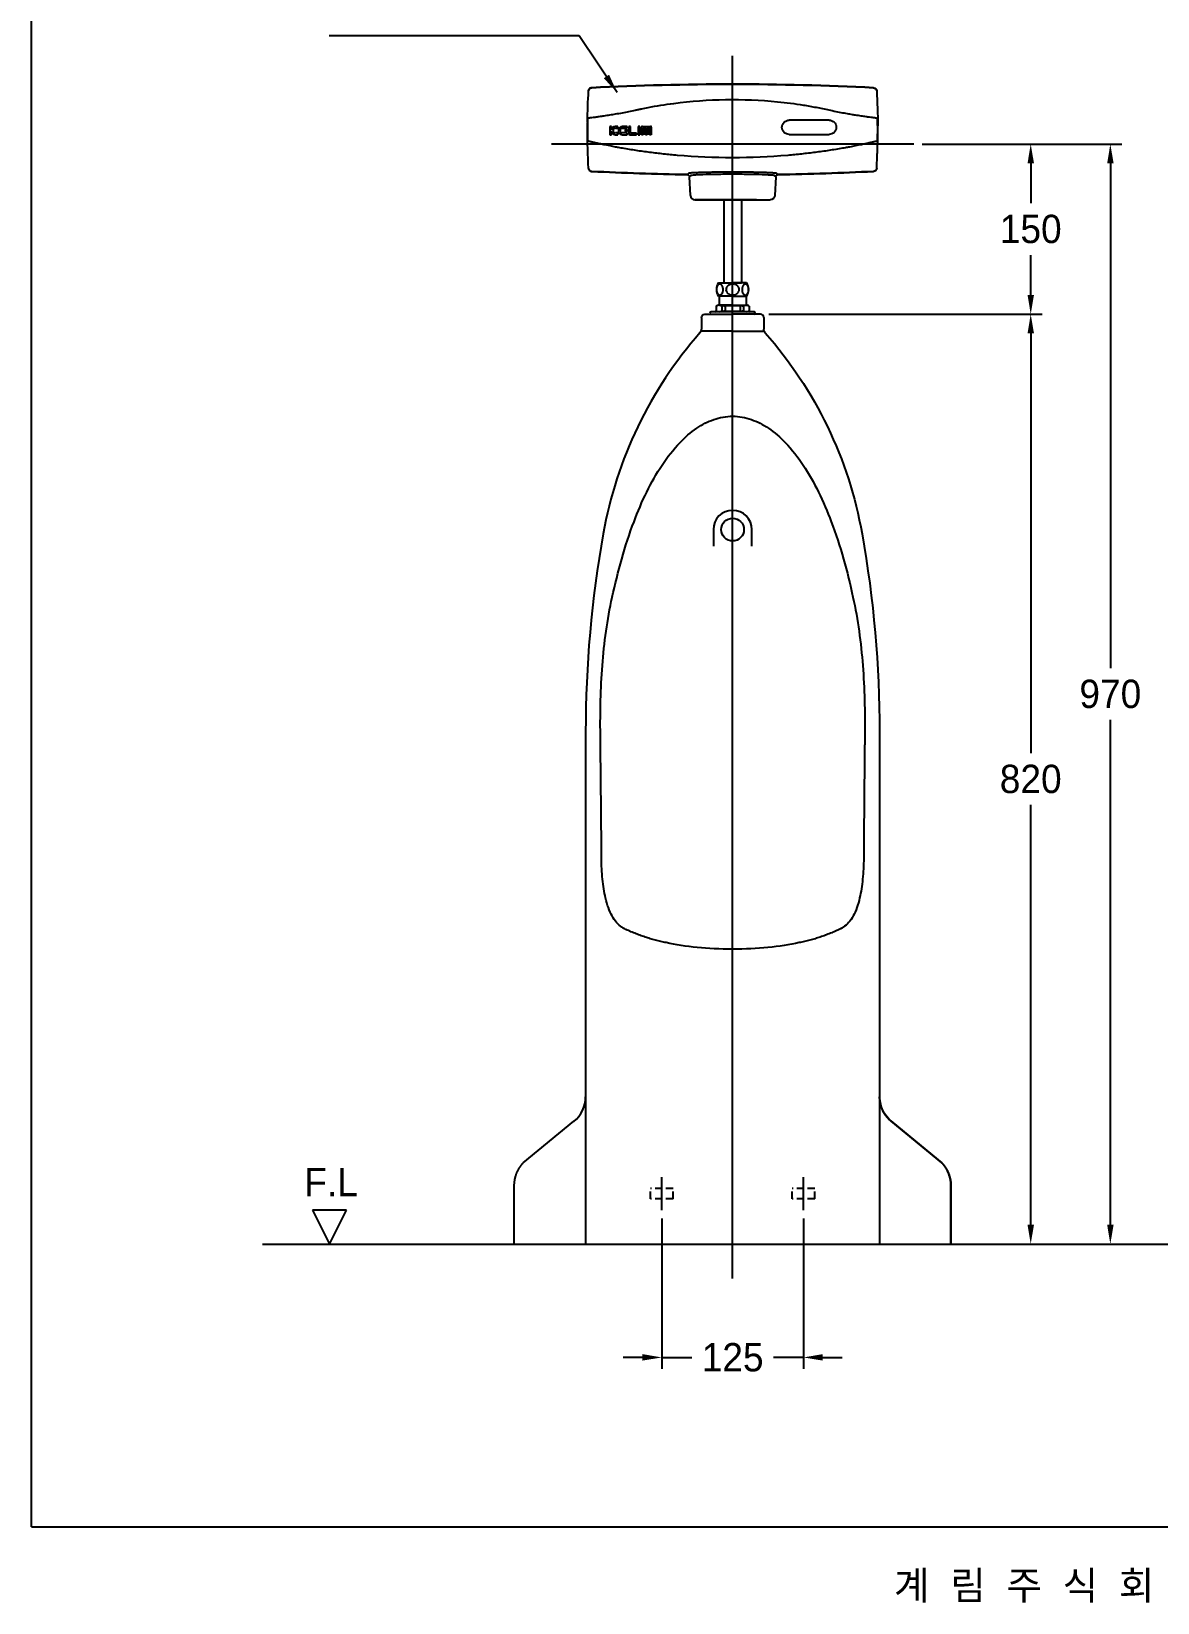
# Model space of a CAD drawing. Header units: millimetres. Extents: x 0 to 1800, y -67 to 2530.
# Drawn here: x 0 to 993, y -67 to 1319 of the extents above; entities that cross this region are included whole.
import ezdxf
from ezdxf.enums import TextEntityAlignment as Align
from ezdxf.lldxf.tags import DXFTag

# ---------------------------------------------------------------- set-up
doc = ezdxf.new("R2010")
doc.units = ezdxf.units.MM
doc.linetypes.add('DASHED2', pattern=[9.525, 6.35, -3.175])
for name, color, linetype in [('TEXT', 7, 'Continuous'), ('내부선 및 부속', 4, 'Continuous'), ('도각라인', 255, 'Continuous'), ('외형선', 3, 'Continuous'), ('점선', 6, 'DASHED2'), ('중심선', 1, 'DASHED'), ('치수선', 7, 'Continuous')]:
    doc.layers.add(name, color=color, linetype=linetype)
doc.styles.add('____', font='')
doc.styles.add('타이틀', font='H2GTRM.TTF', dxfattribs={"height": 25})
doc.styles.get('____').set_extended_font_data('굴림')
tags = doc.linetypes.add('DASHDOT', pattern=[70, 31, -13, 13, -13]).pattern_tags.tags
tags[10:11] = [DXFTag(74, 4), DXFTag(75, 0), DXFTag(340, '0'), DXFTag(46, 0.0), DXFTag(50, 0.0), DXFTag(44, 0.0), DXFTag(45, 0.0)]
tags[8:9] = [DXFTag(74, 4), DXFTag(75, 0), DXFTag(340, '0'), DXFTag(46, 0.0), DXFTag(50, 0.0), DXFTag(44, 0.0), DXFTag(45, 0.0)]
tags[6:7] = [DXFTag(74, 4), DXFTag(75, 0), DXFTag(340, '0'), DXFTag(46, 0.0), DXFTag(50, 0.0), DXFTag(44, 0.0), DXFTag(45, 0.0)]
tags[4:5] = [DXFTag(74, 4), DXFTag(75, 0), DXFTag(340, '0'), DXFTag(46, 0.0), DXFTag(50, 0.0), DXFTag(44, 0.0), DXFTag(45, 0.0)]
tags = doc.linetypes.add('DASHED', pattern=[25.72, 12.86, -12.86]).pattern_tags.tags
tags[6:7] = [DXFTag(74, 4), DXFTag(75, 0), DXFTag(340, '0'), DXFTag(46, 0.0), DXFTag(50, 0.0), DXFTag(44, 0.0), DXFTag(45, 0.0)]
tags[4:5] = [DXFTag(74, 4), DXFTag(75, 0), DXFTag(340, '0'), DXFTag(46, 0.0), DXFTag(50, 0.0), DXFTag(44, 0.0), DXFTag(45, 0.0)]
doc.dimstyles.new('MSADIM', dxfattribs={"dimtxt": 33, "dimasz": 17, "dimexe": 10, "dimexo": 7.5, "dimgap": 10, "dimtad": 0, "dimtih": 1, "dimtoh": 1, "dimdec": 0, "dimzin": 1, "dimdsep": 46, "dimtxsty": '____', "dimcen": 11.25, "dimadec": 0, "dimazin": 0, "dimtfac": 1, "dimtdec": 0, "dimtix": 1, "dimtmove": 0, "dimatfit": 3, "dimfxl": 0, "dimtolj": 1, "dimtzin": 1, "dimarcsym": 0})

# ---------------------------------------------------------------- blocks, each defined once
blk = doc.blocks.new('*D7')
at = {"layer": '치수선', "color": 0, "linetype": 'Continuous', "lineweight": -2}
for p, q in [((785.4, 1219.3), (891, 1219.3)), ((881, 1202.3), (881, 1167.1)), ((881, 1086.3), (881, 1121.4)), ((650.2, 1069.3), (891, 1069.3))]:
    blk.add_line(p, q, dxfattribs=at)
at = {"layer": '치수선', "color": 0, "linetype": 'Continuous'}
for points in [[(878.2, 1202.3), (883.9, 1202.3), (881, 1219.3)], [(878.2, 1086.3), (883.9, 1086.3), (881, 1069.3)]]:
    blk.add_solid(points, dxfattribs=at)
at = {"layer": '치수선', "color": 0, "linetype": 'Continuous', "insert": (881, 1144.3), "char_height": 25, "attachment_point": 5, "style": '____'}
blk.add_mtext('\\A1;150', dxfattribs=at)
blk = doc.blocks.new('*D8')
at = {"layer": '치수선', "color": 0, "linetype": 'Continuous', "lineweight": -2}
for p, q in [((650.2, 1069.3), (891, 1069.3)), ((881, 1052.3), (881, 682.1)), ((881, 266.3), (881, 636.5)), ((830.8, 249.3), (891, 249.3))]:
    blk.add_line(p, q, dxfattribs=at)
at = {"layer": '치수선', "color": 0, "linetype": 'Continuous'}
for points in [[(878.2, 1052.3), (883.9, 1052.3), (881, 1069.3)], [(878.2, 266.3), (883.9, 266.3), (881, 249.3)]]:
    blk.add_solid(points, dxfattribs=at)
at = {"layer": '치수선', "color": 0, "linetype": 'Continuous', "insert": (881, 659.3), "char_height": 25, "attachment_point": 5, "style": '____'}
blk.add_mtext('\\A1;820', dxfattribs=at)
blk = doc.blocks.new('*D1')
at = {"layer": '치수선', "color": 0, "linetype": 'Continuous', "lineweight": -2}
for p, q in [((785.4, 1219.3), (961.2, 1219.3)), ((951.2, 1202.3), (951.2, 757.1)), ((951.2, 266.3), (951.2, 711.5)), ((922.5, 249.3), (961.2, 249.3))]:
    blk.add_line(p, q, dxfattribs=at)
at = {"layer": '치수선', "color": 0, "linetype": 'Continuous'}
for points in [[(948.4, 1202.3), (954.1, 1202.3), (951.2, 1219.3)], [(948.4, 266.3), (954.1, 266.3), (951.2, 249.3)]]:
    blk.add_solid(points, dxfattribs=at)
at = {"layer": '치수선', "color": 0, "linetype": 'Continuous', "insert": (951.2, 734.3), "char_height": 25, "attachment_point": 5, "style": '____'}
blk.add_mtext('\\A1;970', dxfattribs=at)
blk = doc.blocks.new('*D4')
at = {"layer": '치수선', "color": 0, "linetype": 'Continuous', "lineweight": -2}
for p, q in [((555.7, 271.8), (555.7, 139.3)), ((680.7, 271.8), (680.7, 139.3)), ((538.7, 149.3), (521.7, 149.3)), ((555.7, 149.3), (582.2, 149.3)), ((680.7, 149.3), (654.1, 149.3)), ((697.7, 149.3), (714.7, 149.3))]:
    blk.add_line(p, q, dxfattribs=at)
at = {"layer": '치수선', "color": 0, "linetype": 'Continuous'}
for points in [[(538.7, 152.2), (538.7, 146.5), (555.7, 149.3)], [(697.7, 152.2), (697.7, 146.5), (680.7, 149.3)]]:
    blk.add_solid(points, dxfattribs=at)
at = {"layer": '치수선', "color": 0, "linetype": 'Continuous', "insert": (618.2, 149.3), "char_height": 25, "attachment_point": 5, "style": '____'}
blk.add_mtext('\\A1;125', dxfattribs=at)

msp = doc.modelspace()

# ---------------------------------------------------------------- linework, layer by layer
at = {"layer": '내부선 및 부속', "linetype": 'Continuous'}
for p, q in [((509.9, 1234.9), (509.9, 1227.5)), ((511.3, 1234.9), (509.9, 1234.9)), ((511.3, 1231.7), (511.3, 1234.9)), ((517, 1234.9), (514.7, 1234.9)), ((514.8, 1233.4), (517, 1233.4)), ((517, 1233.4), (517, 1234.9)), ((525.3, 1234.9), (520.8, 1234.9)), ((520.9, 1233.4), (525.3, 1233.4)), ((525.3, 1233.4), (525.3, 1234.9)), ((526.7, 1234.9), (526.7, 1228.6)), ((528.2, 1234.9), (526.7, 1234.9)), ((528.2, 1229), (528.2, 1234.9)), ((534.9, 1234.9), (534.9, 1227.5)), ((536.3, 1234.9), (534.9, 1234.9)), ((536.3, 1227.5), (536.3, 1234.9)), ((537.9, 1227.5), (537.9, 1234.2)), ((538.7, 1234.9), (545.7, 1234.9)), ((539.4, 1233.2), (539.4, 1227.5)), ((541, 1233.5), (539.8, 1233.5)), ((541.4, 1227.5), (541.4, 1233.2)), ((543, 1233.2), (543, 1227.5)), ((544.6, 1233.5), (543.3, 1233.5)), ((544.9, 1227.5), (544.9, 1233.2)), ((546.5, 1234.2), (546.5, 1227.5)), ((509.9, 1227.5), (511.3, 1227.5)), ((511.3, 1227.5), (511.3, 1230.7)), ((514.7, 1227.5), (517, 1227.5)), ((517, 1229.1), (514.8, 1229.1)), ((517, 1227.5), (517, 1229.1)), ((520.8, 1227.5), (525.3, 1227.5)), ((525.3, 1229.1), (520.9, 1229.1)), ((525.3, 1227.5), (525.3, 1229.1)), ((527.9, 1227.5), (533.4, 1227.5)), ((533.4, 1229), (528.2, 1229)), ((533.4, 1227.5), (533.4, 1229)), ((534.9, 1227.5), (536.3, 1227.5)), ((539.4, 1227.5), (537.9, 1227.5)), ((543, 1227.5), (541.4, 1227.5)), ((546.5, 1227.5), (544.9, 1227.5)), ((746.1, 1231.4), (746.1, 1231.4)), ((581, 1173.9), (580.1, 1190.5)), ((656.2, 1190.5), (655.4, 1173.9)), ((639.2, 1170.1), (585, 1170.1)), ((585, 1170.1), (639.2, 1170.1)), ((610.3, 1170.1), (610.3, 1096.8)), ((626.1, 1170.1), (626.1, 1096.8)), ((639.2, 1170.1), (651.4, 1170.1)), ((639.2, 1170.1), (651.4, 1170.1)), ((605, 1094.6), (604.9, 1094.5)), ((605.1, 1094.8), (605, 1094.7)), ((605, 1094.7), (605, 1094.6)), ((605.2, 1094.9), (605.1, 1094.8)), ((605.3, 1095), (605.2, 1094.9)), ((605.4, 1095.1), (605.3, 1095)), ((605.5, 1095.2), (605.4, 1095.1)), ((605.6, 1095.4), (605.5, 1095.3)), ((605.5, 1095.3), (605.5, 1095.2)), ((605.7, 1095.4), (605.6, 1095.4)), ((605.8, 1095.5), (605.7, 1095.4)), ((605.8, 1096.8), (618.2, 1096.8)), ((605.9, 1095.6), (605.8, 1095.5)), ((606, 1095.6), (605.9, 1095.6)), ((606.1, 1095.7), (606, 1095.6)), ((606.2, 1095.7), (606.1, 1095.7)), ((606.3, 1095.8), (606.2, 1095.7)), ((606.6, 1095.8), (606.3, 1095.8)), ((606.8, 1095.9), (606.6, 1095.8)), ((606.9, 1095.9), (606.8, 1095.9)), ((607.1, 1095.9), (606.9, 1095.9)), ((607.3, 1095.8), (607.1, 1095.9)), ((607.5, 1095.8), (607.3, 1095.8)), ((607.6, 1095.7), (607.5, 1095.8)), ((607.7, 1095.7), (607.6, 1095.7)), ((607.8, 1095.6), (607.7, 1095.7)), ((607.9, 1095.6), (607.8, 1095.6)), ((608, 1095.5), (607.9, 1095.6)), ((608.1, 1095.5), (608, 1095.5)), ((608.1, 1095.4), (608.1, 1095.5)), ((608.2, 1095.3), (608.1, 1095.4)), ((608.3, 1095.3), (608.2, 1095.3)), ((608.4, 1095.2), (608.3, 1095.3)), ((608.5, 1095.1), (608.4, 1095.2)), ((608.6, 1095), (608.5, 1095.1)), ((608.7, 1094.9), (608.6, 1095)), ((608.7, 1094.8), (608.7, 1094.9)), ((608.8, 1094.7), (608.7, 1094.8)), ((608.9, 1094.6), (608.8, 1094.7)), ((610.3, 1096.8), (626.1, 1096.8)), ((614.6, 1094.8), (614.2, 1094.6)), ((614.9, 1095), (614.6, 1094.8)), ((615.3, 1095.3), (614.9, 1095)), ((615.8, 1095.4), (615.3, 1095.3)), ((616.4, 1095.6), (615.8, 1095.4)), ((630.5, 1096.8), (618.2, 1096.8)), ((620.5, 1095.4), (620, 1095.6)), ((621, 1095.3), (620.5, 1095.4)), ((621.4, 1095), (621, 1095.3)), ((621.8, 1094.8), (621.4, 1095)), ((622.1, 1094.6), (621.8, 1094.8)), ((627.5, 1094.7), (627.4, 1094.6)), ((627.6, 1094.8), (627.5, 1094.7)), ((627.7, 1094.9), (627.6, 1094.8)), ((627.8, 1095.1), (627.7, 1095)), ((627.7, 1095), (627.7, 1094.9)), ((627.9, 1095.2), (627.8, 1095.1)), ((628, 1095.3), (627.9, 1095.2)), ((628.1, 1095.3), (628, 1095.3)), ((628.2, 1095.4), (628.1, 1095.3)), ((628.3, 1095.5), (628.2, 1095.4)), ((628.4, 1095.5), (628.3, 1095.5)), ((628.5, 1095.6), (628.4, 1095.5)), ((628.6, 1095.6), (628.5, 1095.6)), ((628.7, 1095.7), (628.6, 1095.6)), ((628.8, 1095.7), (628.7, 1095.7)), ((628.9, 1095.8), (628.8, 1095.7)), ((629.1, 1095.8), (628.9, 1095.8)), ((629.3, 1095.9), (629.1, 1095.8)), ((629.4, 1095.9), (629.3, 1095.9)), ((629.6, 1095.9), (629.4, 1095.9)), ((629.8, 1095.8), (629.6, 1095.9)), ((630, 1095.8), (629.8, 1095.8)), ((630.1, 1095.7), (630, 1095.8)), ((630.2, 1095.7), (630.1, 1095.7)), ((630.3, 1095.6), (630.2, 1095.7)), ((630.4, 1095.6), (630.3, 1095.6)), ((630.5, 1095.5), (630.4, 1095.6)), ((630.6, 1095.4), (630.5, 1095.5)), ((630.7, 1095.4), (630.6, 1095.4)), ((630.8, 1095.3), (630.7, 1095.4)), ((630.9, 1095.2), (630.8, 1095.3)), ((631, 1095.1), (630.9, 1095.2)), ((631.1, 1095), (631, 1095.1)), ((631.1, 1094.9), (631.1, 1095)), ((631.2, 1094.8), (631.1, 1094.9)), ((631.3, 1094.7), (631.2, 1094.8)), ((631.4, 1094.6), (631.3, 1094.7)), ((631.5, 1094.5), (631.4, 1094.6)), ((604.1, 1092.2), (604, 1091.9)), ((604, 1091.9), (604, 1091)), ((604, 1091), (604.1, 1090)), ((604.2, 1092.8), (604.1, 1092.5)), ((604.1, 1092.5), (604.1, 1092.2)), ((604.1, 1090), (604.1, 1089.7)), ((604.1, 1089.7), (604.2, 1089.4)), ((604.3, 1093.2), (604.2, 1093)), ((604.2, 1093), (604.2, 1092.8)), ((604.2, 1089.4), (604.2, 1089.2)), ((604.2, 1089.2), (604.3, 1088.9)), ((604.4, 1093.4), (604.3, 1093.2)), ((604.3, 1088.9), (604.4, 1088.7)), ((604.5, 1093.7), (604.4, 1093.6)), ((604.4, 1093.6), (604.4, 1093.4)), ((604.4, 1088.7), (604.4, 1088.6)), ((604.4, 1088.6), (604.5, 1088.4)), ((604.6, 1094), (604.5, 1093.9)), ((604.5, 1093.9), (604.5, 1093.7)), ((604.5, 1088.4), (604.5, 1088.3)), ((604.5, 1088.3), (604.6, 1088.1)), ((604.7, 1094.1), (604.6, 1094)), ((604.6, 1088.1), (604.6, 1088)), ((604.6, 1088), (604.7, 1087.9)), ((604.8, 1094.4), (604.7, 1094.3)), ((604.7, 1094.3), (604.7, 1094.1)), ((604.7, 1087.9), (604.8, 1087.8)), ((604.9, 1094.5), (604.8, 1094.4)), ((604.8, 1087.8), (604.8, 1087.6)), ((604.8, 1087.6), (604.9, 1087.5)), ((604.9, 1087.5), (605, 1087.4)), ((605, 1087.4), (605.1, 1087.3)), ((605.1, 1087.3), (605.2, 1087.2)), ((605.2, 1087.2), (605.2, 1087.1)), ((605.2, 1087.1), (605.3, 1087)), ((605.3, 1087), (605.4, 1086.9)), ((605.4, 1086.9), (605.5, 1086.8)), ((605.5, 1086.8), (605.6, 1086.8)), ((605.6, 1086.8), (605.7, 1086.7)), ((605.7, 1086.7), (605.8, 1086.6)), ((605.8, 1086.6), (605.9, 1086.5)), ((609.7, 1085.3), (605.8, 1085.3)), ((605.9, 1086.5), (606, 1086.5)), ((606, 1086.5), (606.1, 1086.4)), ((606.1, 1086.4), (606.2, 1086.4)), ((606.2, 1086.4), (606.3, 1086.3)), ((606.2, 1085.3), (606.2, 1077.2)), ((606.3, 1086.3), (606.4, 1086.3)), ((606.4, 1086.3), (606.6, 1086.3)), ((606.6, 1086.3), (606.8, 1086.2)), ((606.8, 1086.2), (606.9, 1086.2)), ((606.9, 1086.2), (607.1, 1086.2)), ((607.1, 1086.2), (607.3, 1086.3)), ((607.3, 1086.3), (607.5, 1086.3)), ((607.5, 1086.3), (607.6, 1086.4)), ((607.6, 1086.4), (607.7, 1086.4)), ((607.7, 1086.4), (607.8, 1086.5)), ((607.8, 1086.5), (607.9, 1086.5)), ((607.9, 1086.5), (608, 1086.6)), ((608, 1086.6), (608.1, 1086.6)), ((608.1, 1086.6), (608.2, 1086.7)), ((608.2, 1086.7), (608.3, 1086.8)), ((608.3, 1086.8), (608.4, 1086.9)), ((608.4, 1086.9), (608.5, 1087)), ((608.5, 1087), (608.5, 1087.1)), ((608.5, 1087.1), (608.6, 1087.1)), ((608.6, 1087.1), (608.7, 1087.2)), ((609, 1094.4), (608.9, 1094.6)), ((609, 1094.3), (609, 1094.4)), ((609.1, 1094.2), (609, 1094.3)), ((609.2, 1094.1), (609.1, 1094.2)), ((609.2, 1093.9), (609.2, 1094.1)), ((609.3, 1093.8), (609.2, 1093.9)), ((609.4, 1093.7), (609.3, 1093.8)), ((609.4, 1093.5), (609.4, 1093.7)), ((609.5, 1093.4), (609.4, 1093.5)), ((609.5, 1093.1), (609.5, 1093.4)), ((609.6, 1092.9), (609.5, 1093.1)), ((609.7, 1092.7), (609.6, 1092.9)), ((609.7, 1092.4), (609.7, 1092.7)), ((609.8, 1092), (609.7, 1092.4)), ((618.2, 1085.3), (609.7, 1085.3)), ((609.8, 1091), (609.8, 1092)), ((612.3, 1090.8), (612.5, 1090)), ((612.5, 1090), (612.7, 1089.5)), ((612.9, 1093.1), (612.7, 1092.8)), ((612.7, 1089.5), (612.8, 1089.2)), ((612.8, 1089.2), (613, 1088.8)), ((613.1, 1093.4), (612.9, 1093.1)), ((613, 1088.8), (613.2, 1088.5)), ((613.3, 1093.7), (613.1, 1093.4)), ((613.2, 1088.5), (613.4, 1088.2)), ((613.6, 1094), (613.3, 1093.7)), ((613.4, 1088.2), (613.8, 1087.9)), ((613.9, 1094.3), (613.6, 1094)), ((613.8, 1087.9), (614, 1087.6)), ((614.2, 1094.6), (613.9, 1094.3)), ((614, 1087.6), (614.3, 1087.4)), ((614.3, 1087.4), (614.7, 1087.2)), ((618.2, 1085.3), (626.7, 1085.3)), ((621.7, 1087.2), (622, 1087.4)), ((622, 1087.4), (622.3, 1087.6)), ((622.4, 1094.3), (622.1, 1094.6)), ((622.3, 1087.6), (622.6, 1087.9)), ((622.8, 1094), (622.4, 1094.3)), ((622.6, 1087.9), (622.9, 1088.2)), ((623, 1093.7), (622.8, 1094)), ((622.9, 1088.2), (623.1, 1088.5)), ((623.2, 1093.4), (623, 1093.7)), ((623.1, 1088.5), (623.3, 1088.8)), ((623.5, 1093.1), (623.2, 1093.4)), ((623.3, 1088.8), (623.5, 1089.2)), ((623.6, 1092.8), (623.5, 1093.1)), ((623.5, 1089.2), (623.7, 1089.5)), ((623.7, 1089.5), (623.9, 1090)), ((623.9, 1090), (624, 1090.8)), ((626.6, 1092), (626.5, 1091)), ((626.7, 1092.7), (626.6, 1092.4)), ((626.6, 1092.4), (626.6, 1092)), ((626.8, 1093.1), (626.7, 1092.9)), ((626.7, 1092.9), (626.7, 1092.7)), ((626.7, 1085.3), (630.5, 1085.3)), ((626.9, 1093.4), (626.8, 1093.1)), ((627, 1093.7), (626.9, 1093.5)), ((626.9, 1093.5), (626.9, 1093.4)), ((627.1, 1093.9), (627, 1093.8)), ((627, 1093.8), (627, 1093.7)), ((627.2, 1094.1), (627.1, 1093.9)), ((627.3, 1094.3), (627.2, 1094.2)), ((627.2, 1094.2), (627.2, 1094.1)), ((627.4, 1094.4), (627.3, 1094.3)), ((627.4, 1094.6), (627.4, 1094.4)), ((627.6, 1087.2), (627.7, 1087.1)), ((627.7, 1087.1), (627.8, 1087.1)), ((627.8, 1087.1), (627.9, 1087)), ((627.9, 1087), (628, 1086.9)), ((628, 1086.9), (628.1, 1086.8)), ((628.1, 1086.8), (628.1, 1086.7)), ((628.1, 1086.7), (628.2, 1086.6)), ((628.2, 1086.6), (628.3, 1086.6)), ((628.3, 1086.6), (628.4, 1086.5)), ((628.4, 1086.5), (628.5, 1086.5)), ((628.5, 1086.5), (628.6, 1086.4)), ((628.6, 1086.4), (628.7, 1086.4)), ((628.7, 1086.4), (628.8, 1086.3)), ((628.8, 1086.3), (629.1, 1086.3)), ((629.1, 1086.3), (629.3, 1086.2)), ((629.3, 1086.2), (629.4, 1086.2)), ((629.4, 1086.2), (629.6, 1086.2)), ((629.6, 1086.2), (629.8, 1086.3)), ((629.8, 1086.3), (630, 1086.3)), ((630, 1086.3), (630.1, 1086.3)), ((630.1, 1086.3), (630.2, 1086.4)), ((630.2, 1086.4), (630.3, 1086.4)), ((630.2, 1085.3), (630.2, 1077.2)), ((630.3, 1086.4), (630.4, 1086.5)), ((630.4, 1086.5), (630.5, 1086.5)), ((630.5, 1086.5), (630.6, 1086.6)), ((630.6, 1086.6), (630.7, 1086.7)), ((630.7, 1086.7), (630.8, 1086.8)), ((630.8, 1086.8), (630.9, 1086.9)), ((630.8, 1086.8), (630.8, 1086.8)), ((630.9, 1086.9), (631, 1087)), ((631, 1087), (631.1, 1087.1)), ((631.1, 1087.1), (631.2, 1087.2)), ((631.2, 1087.2), (631.3, 1087.3)), ((631.3, 1087.4), (631.4, 1087.5)), ((631.3, 1087.3), (631.3, 1087.4)), ((631.4, 1087.5), (631.5, 1087.6)), ((631.5, 1094.4), (631.5, 1094.5)), ((631.6, 1094.3), (631.5, 1094.4)), ((631.5, 1087.6), (631.6, 1087.8)), ((631.7, 1094.1), (631.6, 1094.3)), ((631.6, 1087.9), (631.7, 1088)), ((631.6, 1087.8), (631.6, 1087.9)), ((631.7, 1094), (631.7, 1094.1)), ((631.8, 1093.9), (631.7, 1094)), ((631.7, 1088), (631.8, 1088.1)), ((631.8, 1093.7), (631.8, 1093.9)), ((631.9, 1093.6), (631.8, 1093.7)), ((631.8, 1088.3), (631.9, 1088.4)), ((631.8, 1088.1), (631.8, 1088.3)), ((632, 1093.4), (631.9, 1093.6)), ((631.9, 1088.6), (632, 1088.7)), ((631.9, 1088.4), (631.9, 1088.6)), ((632, 1093.2), (632, 1093.4)), ((632.1, 1093), (632, 1093.2)), ((632, 1088.7), (632.1, 1088.9)), ((632.2, 1092.8), (632.1, 1093)), ((632.1, 1089.2), (632.2, 1089.4)), ((632.1, 1088.9), (632.1, 1089.2)), ((632.2, 1092.5), (632.2, 1092.8)), ((632.3, 1092.2), (632.2, 1092.5)), ((632.2, 1089.7), (632.3, 1090)), ((632.2, 1089.4), (632.2, 1089.7)), ((632.3, 1091.9), (632.3, 1092.2)), ((632.3, 1091), (632.3, 1091.9)), ((632.3, 1090), (632.3, 1091)), ((637.2, 1071.3), (599.2, 1071.3)), ((602.7, 1071.3), (602.8, 1071.3)), ((603.7, 1076.4), (605.2, 1077.3)), ((603.7, 1076.4), (603.7, 1072.3)), ((618.2, 1077.3), (605.2, 1077.3)), ((608.7, 1076.3), (608.7, 1074.3)), ((608.7, 1074.3), (608.7, 1072.3)), ((611.7, 1076.3), (611.7, 1074.3)), ((611.7, 1074.3), (611.7, 1072.3)), ((618.2, 1077.3), (631.2, 1077.3)), ((624.7, 1076.3), (624.7, 1074.3)), ((624.7, 1074.3), (624.7, 1072.3)), ((627.7, 1076.3), (627.7, 1074.3)), ((627.7, 1074.3), (627.7, 1072.3)), ((632.7, 1076.4), (631.2, 1077.3)), ((632.7, 1076.4), (632.7, 1072.3)), ((633.6, 1071.3), (633.7, 1071.3)), ((488.6, 376.6), (488.5, 249.3)), ((747.8, 376.6), (747.8, 249.3))]:
    msp.add_line(p, q, dxfattribs=at)
for centre, radius in [((524.5, 1231.2), 0.864), ((618.2, 879.3), 10)]:
    msp.add_circle(centre, radius, dxfattribs=at)
at = {"layer": '내부선 및 부속', "linetype": 'Continuous', "extrusion": (0, 0, -1)}
for centre, radius, start, end in [((-1090.2, 1232.1), 600, 0.6498, 3.2569), ((-618.2, -1227.9), 2500, 87.1527, 92.8473), ((-146.2, 1232.1), 600, 176.7431, 179.6763), ((-1090.2, 1232.1), 600, 0, 0.6068), ((-1090.2, 1232.1), 600, 356.7431, 0), ((-618.2, 3692.1), 2500, 270.9176, 272.8473), ((-658.2, 1190.4), 2, 3, 89.0824), ((-618.2, 3692.1), 2500, 267.1527, 269.0824)]:
    msp.add_arc(centre, radius, start, end, dxfattribs=at)
at = {"layer": '내부선 및 부속', "linetype": 'Continuous'}
for centre, radius, start, end in [((618.2, -1227.9), 2500, 87.1527, 92.8473), ((515, 1231.2), 3.75, 95.6122, 172.678), ((515, 1231.2), 2.16, 97.4019, 262.5981), ((521.2, 1231.2), 3.75, 95.6122, 264.3878), ((521.2, 1231.2), 2.16, 97.4019, 262.5981), ((538.7, 1234.2), 0.778, 90, 180), ((539.8, 1233.2), 0.347, 90, 180), ((541, 1233.2), 0.347, 0, 90), ((543.3, 1233.2), 0.347, 90, 180), ((544.6, 1233.2), 0.347, 0, 90), ((545.7, 1234.2), 0.778, 0, 90), ((515, 1231.2), 3.75, 187.322, 264.3878), ((527.9, 1228.6), 1.16, 180, 270), ((146.2, 1232.1), 600, 358.229, 0), ((427.6, 1217.4), 318.2, 356.4995, 358.2342), ((618.2, 3692.1), 2500, 267.1527, 269.0824), ((618.2, 3692.1), 2500, 270.9176, 272.8473), ((585, 1174.1), 4, 183, 270), ((613.9, 1091), 9.98, 144.4985, 179.7412), ((617.7, 1091.1), 4.7, 84.3415, 106.5393), ((618.6, 1091.1), 4.7, 73.4607, 95.6585), ((622.4, 1091), 9.98, 0.2588, 35.5015), ((613.9, 1091), 9.98, 179.7412, 214.8682), ((604.4, 1090.6), 5.48, 322.4236, 4.714), ((616.1, 1091.1), 3.73, 153.456, 184.8193), ((618.2, 1093.1), 6.92, 239.3391, 269.8436), ((618.2, 1093.1), 6.92, 270.1564, 300.6609), ((620.3, 1091.1), 3.73, 355.1807, 26.544), ((632, 1090.6), 5.48, 175.286, 217.5764), ((622.4, 1091), 9.98, 325.1318, 0.2588), ((599.2, 1070.3), 1, 90, 180), ((599.2, 1070.3), 1, 180, 270), ((602.7, 1072.3), 1, 275.4232, 0), ((606.2, 1074.9), 3.63, 226.537, 313.5656), ((605.2, 1070.9), 6.43, 57.6144, 90.4948), ((610.2, 1070.8), 5.72, 74.7919, 105.2081), ((610.2, 1077.8), 5.72, 254.7919, 285.2081), ((617.5, 1043.6), 33.2, 88.77, 100.0274), ((617.5, 1105), 33.2, 259.9726, 271.23), ((618.9, 1043.6), 33.2, 79.9726, 91.23), ((618.9, 1105), 33.2, 268.77, 280.0274), ((626.2, 1070.8), 5.72, 74.7919, 105.2081), ((626.2, 1077.8), 5.72, 254.7919, 285.2081), ((631.1, 1070.9), 6.43, 89.5052, 122.3856), ((630.2, 1074.9), 3.63, 226.4344, 313.463), ((633.7, 1072.3), 1, 180, 264.5768), ((637.2, 1070.3), 1, 0, 90), ((637.2, 1070.3), 1, 270, 0), ((618.2, 879.3), 17, 0, 180)]:
    msp.add_arc(centre, radius, start, end, dxfattribs=at)
at = {"layer": '내부선 및 부속', "linetype": 'Continuous', "extrusion": (0, 0, -1)}
for centre, major_axis, ratio, start_param, end_param in [((494.1, 1266), (-2.11, 2.13), 0.999725, 5.551201, 7.01515), ((742.2, 1266), (2.11, 2.13), 0.999725, 5.550989, 7.01493), ((494.1, 1198.2), (-2.11, -2.13), 0.999725, 5.550988, 7.015012), ((742.2, 1198.2), (-2.11, 2.13), 0.999725, 3.141593, 3.873451), ((742.2, 1198.2), (-2.11, 2.13), 0.999725, 2.409475, 3.141593), ((651.4, 1174.1), (2.83, -2.83), 0.999695, 5.550307, 7.068431)]:
    msp.add_ellipse(centre, major_axis=major_axis, ratio=ratio, start_param=start_param, end_param=end_param, dxfattribs=at)
at = {"layer": '내부선 및 부속', "linetype": 'Continuous'}
msp.add_ellipse((585, 1174.1), major_axis=(-2.83, -2.83), ratio=0.999695, start_param=5.550307, end_param=7.068431, dxfattribs=at)
for points, knots in [([(494, 1269), (493.6, 1269), (493.3, 1268.9), (492.7, 1268.6), (492.4, 1268.5), (491.9, 1268), (491.7, 1267.8), (491.3, 1267.2), (491.2, 1266.8), (491.2, 1266.5), (491.1, 1266.4), (491.1, 1266.3), (491.1, 1266.2)], [0, 0, 0, 0, 0.230556, 0.230556, 0.461112, 0.461112, 0.691665, 0.691665, 0.922218, 0.922218, 0.922218, 1, 1, 1, 1]), ([(742.3, 1269), (742.7, 1269), (743, 1268.9), (743.6, 1268.6), (743.9, 1268.5), (744.4, 1268), (744.6, 1267.8), (745, 1267.2), (745.1, 1266.8), (745.1, 1266.5), (745.2, 1266.4), (745.2, 1266.3), (745.2, 1266.2)], [0, 0, 0, 0, 0.230556, 0.230556, 0.461112, 0.461112, 0.691665, 0.691665, 0.922218, 0.922218, 0.922218, 1, 1, 1, 1]), ([(521.2, 1247), (523.1, 1247.3), (526.8, 1248), (531.5, 1249), (535.2, 1249.9), (539, 1250.6), (549.2, 1252.7), (573.8, 1256.6), (612, 1259.4), (646.5, 1258), (669.2, 1255.4), (680.6, 1253.8), (690, 1252.1), (697.5, 1250.6), (701.3, 1249.8), (703.1, 1249.4)], [0, 0, 0, 0, 0.031233, 0.062476, 0.078099, 0.09372, 0.124956, 0.249907, 0.499886, 0.749877, 0.812402, 0.87493, 0.937453, 0.968723, 1, 1, 1, 1]), ([(703.1, 1249.4), (705.1, 1249), (709.1, 1248.1), (713.2, 1247.3), (715.2, 1247)], [0, 0, 0, 0, 0.500036, 1, 1, 1, 1]), ([(491.6, 1242.4), (491.4, 1242.3), (491.1, 1242.1), (490.8, 1241.9), (490.6, 1241.8), (490.5, 1241.7), (490.5, 1241.7), (490.4, 1241.6), (490.4, 1241.6), (490.4, 1241.5), (490.3, 1240.7), (490.3, 1238.5), (490.2, 1234.8), (490.2, 1231.2), (490.2, 1228.3), (490.3, 1226.3), (490.3, 1225), (490.3, 1224.2), (490.3, 1223.6), (490.4, 1223.1), (490.4, 1222.8), (490.4, 1222.6), (490.4, 1222.6), (490.4, 1222.6)], [0, 0, 0, 0, 0.190586, 0.381162, 0.517192, 0.546402, 0.560364, 0.573951, 0.600144, 0.625173, 0.65114, 0.71817, 0.765105, 0.81203, 0.859145, 0.882498, 0.90551, 0.928408, 0.93992, 0.951534, 0.975232, 0.988983, 1, 1, 1, 1]), ([(491.6, 1242.4), (491.6, 1242.4), (491.7, 1242.4), (492.1, 1242.5), (492.6, 1242.6), (493.3, 1242.7), (494.6, 1242.8), (496.8, 1243.1), (500.5, 1243.6), (505, 1244.3), (509.8, 1245), (515.3, 1245.9), (519, 1246.6), (521.1, 1246.9)], [0, 0, 0, 0, 0.050803, 0.101463, 0.151764, 0.201493, 0.250446, 0.375997, 0.500393, 0.623757, 0.750229, 0.862939, 1, 1, 1, 1]), ([(668, 1227.8), (666.3, 1227.8), (664.7, 1228.5), (662.4, 1230.8), (661.7, 1232.4), (661.7, 1235.7), (662.4, 1237.4), (664.7, 1239.7), (666.3, 1240.4), (668, 1240.4)], [0, 0, 0, 0, 0.25, 0.25, 0.5, 0.5, 0.75, 0.75, 1, 1, 1, 1]), ([(703.3, 1240.4), (705, 1240.4), (706.6, 1239.7), (708.9, 1237.4), (709.6, 1235.7), (709.6, 1234.1)], [0, 0, 0, 0, 0.5, 0.5, 1, 1, 1, 1]), ([(709.6, 1234.1), (709.6, 1232.4), (708.9, 1230.8), (706.6, 1228.5), (705, 1227.8), (703.3, 1227.8)], [0, 0, 0, 0, 0.5, 0.5, 1, 1, 1, 1]), ([(715.2, 1246.9), (716.1, 1246.8), (717.8, 1246.5), (720.2, 1246.1), (722.4, 1245.7), (724.4, 1245.3), (727.4, 1244.9), (731.3, 1244.3), (735.4, 1243.7), (738.7, 1243.2), (741.2, 1242.9), (743.1, 1242.7), (744.3, 1242.5), (744.6, 1242.4), (744.7, 1242.4)], [0, 0, 0, 0, 0.057321, 0.111414, 0.161799, 0.208067, 0.249883, 0.376166, 0.499517, 0.595985, 0.695588, 0.797063, 0.89901, 1, 1, 1, 1]), ([(745.9, 1241.6), (745.9, 1241.6), (745.9, 1241.6), (745.8, 1241.6), (745.8, 1241.7), (745.7, 1241.8), (745.4, 1242), (745, 1242.2), (744.7, 1242.4)], [0, 0, 0, 0, 0.031265, 0.062534, 0.125036, 0.250031, 0.500021, 1, 1, 1, 1]), ([(744.7, 1221.8), (744.9, 1221.9), (745.2, 1222.1), (745.5, 1222.3), (745.7, 1222.4), (745.8, 1222.5), (745.8, 1222.5), (745.9, 1222.5), (745.9, 1222.5), (745.9, 1222.5), (745.9, 1222.6), (745.9, 1222.8), (746, 1223.5), (746, 1224.9), (746, 1226.6), (746.1, 1229.3), (746.1, 1232.9), (746.1, 1235.8), (746, 1237.8), (746, 1238.9), (746, 1239.7), (746, 1240.2), (746, 1240.5), (746, 1240.8), (745.9, 1241.1), (745.9, 1241.4), (745.9, 1241.5), (745.9, 1241.6), (745.9, 1241.6)], [0, 0, 0, 0, 0.21035, 0.381025, 0.462559, 0.533584, 0.557748, 0.569389, 0.580771, 0.593485, 0.602825, 0.62405, 0.670908, 0.693868, 0.716943, 0.763862, 0.810824, 0.857949, 0.881406, 0.904582, 0.916149, 0.927735, 0.939373, 0.945227, 0.951112, 0.975041, 0.989365, 1, 1, 1, 1]), ([(490.4, 1222.6), (490.4, 1222.6), (490.4, 1222.6), (490.4, 1222.5), (490.5, 1222.5), (490.5, 1222.5), (490.5, 1222.4), (490.6, 1222.4), (490.7, 1222.4), (490.8, 1222.3), (491.1, 1222.1), (491.4, 1221.9), (491.6, 1221.8)], [0, 0, 0, 0, 0.020014, 0.04055, 0.083219, 0.128243, 0.175915, 0.226419, 0.279891, 0.396145, 0.668685, 1, 1, 1, 1]), ([(521.2, 1215.6), (520.4, 1215.7), (518.2, 1216.1), (514.5, 1216.8), (509.7, 1217.7), (504.9, 1218.7), (500.4, 1219.7), (496.8, 1220.4), (494.3, 1221.1), (492.8, 1221.4), (491.9, 1221.7), (491.7, 1221.7), (491.6, 1221.8)], [0, 0, 0, 0, 0.05716, 0.139756, 0.249886, 0.390805, 0.499551, 0.629352, 0.749263, 0.834232, 0.918024, 1, 1, 1, 1]), ([(744.7, 1221.8), (744.7, 1221.8), (744.5, 1221.7), (744, 1221.6), (743.2, 1221.4), (741.8, 1221), (739.5, 1220.5), (735.9, 1219.7), (731.4, 1218.7), (726.6, 1217.7), (721.8, 1216.8), (718, 1216.1), (715.9, 1215.7), (715.1, 1215.6)], [0, 0, 0, 0, 0.061183, 0.12349, 0.186666, 0.250433, 0.370315, 0.500355, 0.609143, 0.750122, 0.860903, 0.943473, 1, 1, 1, 1]), ([(715.1, 1215.6), (711.1, 1214.9), (703, 1213.6), (691, 1211.9), (678.9, 1210.5), (654.7, 1208.1), (618.1, 1206.6), (581.6, 1208.1), (557.4, 1210.5), (545.3, 1211.9), (533.2, 1213.6), (525.2, 1214.9), (521.2, 1215.6)], [0, 0, 0, 0, 0.063042, 0.12503, 0.187523, 0.250056, 0.50004, 0.750027, 0.812662, 0.875039, 0.937524, 1, 1, 1, 1]), ([(745.6, 1207.6), (745.6, 1207.9), (745.7, 1208.2), (745.7, 1208.9), (745.7, 1209.3), (745.7, 1209.7), (745.7, 1209.8), (745.7, 1210), (745.7, 1210.1)], [0, 0, 0, 0, 0.432463, 0.432463, 0.86492, 0.86492, 0.86492, 1, 1, 1, 1]), ([(745.7, 1210.1), (745.7, 1210.5), (745.8, 1210.9), (745.8, 1211.6), (745.8, 1212), (745.8, 1212.6), (745.8, 1212.8), (745.8, 1213.3), (745.8, 1213.4), (745.8, 1213.5)], [0, 0, 0, 0, 0.250096, 0.250096, 0.500201, 0.500201, 0.750184, 0.750184, 1, 1, 1, 1]), ([(491.1, 1198), (491.1, 1197.7), (491.2, 1197.3), (491.5, 1196.7), (491.7, 1196.4), (492.1, 1195.9), (492.4, 1195.7), (493, 1195.4), (493.3, 1195.3), (493.6, 1195.2), (493.7, 1195.2), (493.9, 1195.2), (494, 1195.2)], [0, 0, 0, 0, 0.230556, 0.230556, 0.461112, 0.461112, 0.691665, 0.691665, 0.922217, 0.922217, 0.922217, 1, 1, 1, 1]), ([(578.1, 1192.4), (578.3, 1192.4), (578.6, 1192.4), (579, 1192.2), (579.2, 1192.1), (579.5, 1191.8), (579.7, 1191.6), (579.9, 1191.2), (580, 1191), (580.1, 1190.7), (580.1, 1190.6), (580.1, 1190.5)], [0, 0, 0, 0, 0.224771, 0.224771, 0.449546, 0.449546, 0.674293, 0.674293, 0.899004, 0.899004, 1, 1, 1, 1]), ([(657.3, 1193.3), (657.3, 1193.3), (657.2, 1193.4), (656.6, 1193.5), (655.5, 1193.6), (654.2, 1193.8), (652.4, 1193.9), (650.4, 1194), (648.1, 1194.1), (646, 1194.2), (644.1, 1194.2), (642.2, 1194.3), (639.7, 1194.3), (636.4, 1194.4), (633, 1194.4), (629.4, 1194.5), (625.7, 1194.5), (622, 1194.5), (617.1, 1194.5), (611.8, 1194.5), (606.3, 1194.5), (602.6, 1194.4), (599.8, 1194.4), (597.2, 1194.3), (594.6, 1194.3), (592.3, 1194.2), (590.2, 1194.2), (588, 1194.1), (585.7, 1194), (583.7, 1193.9), (582.1, 1193.8), (580.8, 1193.7), (579.8, 1193.5), (579.2, 1193.4), (579.1, 1193.3), (579, 1193.3)], [0, 0, 0, 0, 0.022832, 0.063114, 0.090918, 0.126034, 0.157363, 0.188534, 0.219673, 0.250962, 0.266619, 0.282228, 0.313279, 0.344344, 0.375502, 0.406551, 0.437554, 0.468762, 0.500088, 0.557218, 0.600183, 0.637829, 0.656667, 0.675507, 0.713219, 0.732146, 0.751101, 0.782548, 0.813666, 0.844669, 0.875744, 0.905178, 0.93807, 0.972912, 1, 1, 1, 1]), ([(655.3, 1191.4), (655.3, 1191.4), (655.2, 1191.5), (654.8, 1191.6), (654.2, 1191.7), (653.5, 1191.8), (652.6, 1191.8), (651.7, 1191.9), (650.8, 1192), (649.9, 1192), (648.9, 1192.1), (648, 1192.1), (647.2, 1192.2), (646.4, 1192.2), (645.7, 1192.2), (645.1, 1192.2), (644.6, 1192.3), (640.8, 1192.4), (632.3, 1192.6), (618.1, 1192.7), (603.9, 1192.6), (595.2, 1192.4), (590.8, 1192.2), (589.3, 1192.2), (587.3, 1192.1), (585.2, 1192), (583.1, 1191.8), (581.4, 1191.6), (581.1, 1191.5), (581, 1191.4)], [0, 0, 0, 0, 0.026753, 0.052033, 0.07584, 0.098171, 0.119025, 0.138405, 0.156311, 0.172743, 0.1877, 0.201182, 0.213187, 0.223716, 0.232767, 0.240343, 0.246441, 0.251063, 0.381193, 0.500263, 0.619674, 0.749303, 0.7622, 0.782745, 0.810936, 0.846766, 0.89022, 0.941302, 1, 1, 1, 1]), ([(745.2, 1198), (745.2, 1197.7), (745.1, 1197.3), (744.8, 1196.7), (744.6, 1196.4), (744.2, 1195.9), (743.9, 1195.7), (743.3, 1195.4), (743, 1195.3), (742.7, 1195.2), (742.6, 1195.2), (742.5, 1195.2), (742.3, 1195.2)], [0, 0, 0, 0, 0.230556, 0.230556, 0.461112, 0.461112, 0.691665, 0.691665, 0.922218, 0.922218, 0.922218, 1, 1, 1, 1])]:
    msp.add_open_spline(points, degree=3, knots=knots, dxfattribs=at)
for points, degree in [([(703.3, 1240.4), (691.5, 1240.4), (679.8, 1240.4), (668, 1240.4)], 3), ([(668, 1227.8), (679.8, 1227.8), (691.5, 1227.8), (703.3, 1227.8)], 3), ([(578.1, 1192.4), (578.4, 1192.5), (578.7, 1192.8), (579, 1193.3)], 3), ([(657.3, 1193.3), (657.6, 1192.8), (657.9, 1192.5), (658.2, 1192.4)], 3), ([(581, 1191.4), (580.6, 1190.6), (580.1, 1190.5)], 2), ([(656.2, 1190.5), (655.8, 1190.6), (655.3, 1191.4)], 2), ([(601.2, 879.3), (601.2, 872), (601.2, 864.6)], 2), ([(635.2, 864.6), (635.2, 872), (635.2, 879.3)], 2)]:
    msp.add_open_spline(points, degree=degree, dxfattribs=at)
at = {"layer": '도각라인', "color": 7}
for q in [(0, 2530), (1800, 0)]:
    msp.add_line((0, 0), q, dxfattribs=at)
at = {"layer": '외형선', "linetype": 'Continuous'}
for p, q in [((593.7, 1069.3), (618.2, 1069.3)), ((642.7, 1069.3), (618.2, 1069.3)), ((618.2, 1054.3), (590.3, 1054.3)), ((590.7, 1066.3), (590.7, 1056.2)), ((618.2, 1054.3), (646, 1054.3)), ((645.7, 1066.3), (645.7, 1056.2)), ((488.6, 700.7), (488.6, 376.6)), ((747.7, 700.7), (747.8, 376.6)), ((433.6, 320.9), (478.3, 357.5)), ((757.7, 357.8), (802.7, 320.9)), ((802.7, 320.9), (758.1, 357.5)), ((277.7, 279.3), (247.7, 279.3)), ((247.7, 279.3), (262.7, 249.3)), ((262.7, 249.3), (277.7, 279.3)), ((203.8, 249.3), (1566.9, 249.3))]:
    msp.add_line(p, q, dxfattribs=at)
at = {"layer": '외형선', "linetype": 'Continuous', "flags": 128}
for points in [[(590.7, 1066.3, -0.414214), (593.7, 1069.3)], [(646.9, 1052.9, -0.182432), (645.7, 1056.2)], [(646.9, 1052.9, -0.137305), (732.3, 875.6)], [(732.3, 875.6, -0.043992), (747.7, 700.7)], [(758.1, 357.5, -0.224894), (747.8, 379.1)]]:
    msp.add_lwpolyline(points, format="xyb", dxfattribs=at)
at = {"layer": '외형선', "linetype": 'Continuous'}
for centre, radius, start, end in [((642.7, 1066.3), 3, 0, 90), ((585.7, 1056.2), 5, 318.6445, 0), ((863.4, 811.7), 365, 138.6445, 169.917), ((1488.6, 700.5), 1000, 169.917, 179.9928), ((460.6, 379.1), 28, 309.2944, 359.9928), ((777.1, 379.3), 29.4, 183.9033, 195.9396)]:
    msp.add_arc(centre, radius, start, end, dxfattribs=at)
for points, knots in [([(512, 819.7), (517, 842.3), (525.6, 873.9), (541.9, 912.4), (555.1, 936), (569.9, 955.2), (585.4, 968.8), (601.3, 977.2), (612.5, 979.3), (618.2, 979.3), (618.2, 979.3)], [0, 0, 0, 0, 0.338503, 0.477917, 0.612207, 0.73533, 0.832711, 0.915916, 0.999896, 1, 1, 1, 1]), ([(618.2, 979.3), (618.2, 979.3), (623.8, 979.3), (635, 977.2), (650.9, 968.8), (666.5, 955.2), (681.3, 936), (694.5, 912.4), (710.8, 873.9), (719.4, 842.3), (724.3, 819.7)], [0, 0, 0, 0, 0.000104, 0.084084, 0.167289, 0.26467, 0.387793, 0.522083, 0.661497, 1, 1, 1, 1]), ([(506.1, 554.6), (505, 559.7), (504.1, 565.2), (502.9, 577.1), (502.6, 583.2), (502.6, 589.4)], [0, 0, 0, 0, 0.5, 0.5, 1, 1, 1, 1]), ([(733.8, 589.4), (733.7, 583.2), (733.4, 577.1), (732.2, 565.2), (731.4, 559.7), (730.2, 554.6)], [0, 0, 0, 0, 0.5, 0.5, 1, 1, 1, 1]), ([(520.6, 528.6), (517.2, 530.9), (514.3, 534.2), (509.5, 543), (507.6, 548.4), (506.1, 554.6)], [0, 0, 0, 0, 0.5, 0.5, 1, 1, 1, 1]), ([(730.2, 554.6), (728.8, 548.4), (726.9, 543), (722.1, 534.2), (719.1, 530.9), (715.7, 528.6)], [0, 0, 0, 0, 0.5, 0.5, 1, 1, 1, 1]), ([(618.2, 509.3), (618.1, 509.3), (618, 509.3), (596.3, 509.3), (576.5, 511.4), (559.5, 515.1)], [0, 0, 0, 0, 0.002912, 0.002912, 1, 1, 1, 1]), ([(676.9, 515.1), (659.8, 511.4), (640.1, 509.3), (618.3, 509.3), (618.2, 509.3), (618.2, 509.3)], [0, 0, 0, 0, 0.997088, 0.997088, 1, 1, 1, 1])]:
    msp.add_open_spline(points, degree=3, knots=knots, dxfattribs=at)
for points, degree in [([(501.6, 698.4), (501.5, 708.6), (501.6, 728.9), (503.1, 759.4), (506.3, 789.7), (509.9, 809.8), (512, 819.7)], 3), ([(724.3, 819.7), (726.5, 809.8), (730, 789.7), (733.2, 759.4), (734.7, 728.9), (734.8, 708.6), (734.7, 698.4)], 3), ([(502.6, 589.4), (502.5, 605.4), (502.4, 621.5)], 2), ([(734, 621.5), (733.9, 605.4), (733.8, 589.4)], 2), ([(748.8, 371.2), (748.8, 371), (748.9, 370.9), (748.9, 370.7), (749, 370.6), (749, 370.5)], 5), ([(750.2, 367.2), (750.3, 367.1), (750.3, 367.1), (750.3, 367), (750.4, 366.9), (750.4, 366.9)], 5), ([(425.7, 249.3), (425.7, 274.9), (425.7, 300.6)], 2), ([(810.7, 300.6), (810.7, 274.9), (810.7, 249.3)], 2), ([(810.7, 249.3), (810.7, 274.9), (810.7, 300.6)], 2)]:
    msp.add_open_spline(points, degree=degree, dxfattribs=at)
for points, weights in [([(502.4, 621.5), (502, 659.9), (501.6, 698.4)], [1, 0.999998867512, 1]), ([(734.7, 698.4), (734.3, 659.9), (734, 621.5)], [1, 0.999998867512, 1]), ([(523.1, 527.2), (521.8, 527.8), (520.6, 528.6)], [1, 0.997958421707, 1]), ([(559.5, 515.1), (540.6, 518.9), (523.1, 527.2)], [1, 0.992789387703, 1]), ([(713.2, 527.2), (695.8, 518.9), (676.9, 515.1)], [1, 0.992789387703, 1]), ([(715.7, 528.6), (714.5, 527.8), (713.2, 527.2)], [1, 0.997958421707, 1]), ([(749, 370.5), (749.5, 368.8), (750.2, 367.2)], [1, 0.998163402081, 1]), ([(750.4, 366.9), (752.9, 361.5), (757.7, 357.8)], [1, 0.972269296646, 1]), ([(429, 314.2), (430.8, 317.9), (433.6, 320.9)], [1, 0.991127073765, 1]), ([(802.7, 320.9), (805.5, 317.9), (807.4, 314.2)], [1, 0.991127073765, 1]), ([(807.4, 314.2), (805.5, 317.9), (802.7, 320.9)], [1, 0.991127073765, 1]), ([(425.7, 300.6), (425.7, 306.8), (428.2, 312.6)], [1, 0.979714095592, 1]), ([(428.2, 312.6), (428.6, 313.4), (429, 314.2)], [1, 0.999553203583, 1]), ([(807.4, 314.2), (807.8, 313.4), (808.1, 312.6)], [1, 0.999553203583, 1]), ([(808.1, 312.6), (807.8, 313.4), (807.4, 314.2)], [1, 0.999553203583, 1]), ([(808.1, 312.6), (810.7, 306.8), (810.7, 300.6)], [1, 0.979714095592, 1]), ([(810.7, 300.6), (810.7, 306.8), (808.1, 312.6)], [1, 0.979714095592, 1])]:
    msp.add_rational_spline(points, weights, degree=2, dxfattribs=at)
at = {"layer": '점선'}
for p, q in [((545.7, 289.3), (545.7, 298.3)), ((565.7, 298.3), (545.7, 298.3)), ((565.7, 289.3), (565.7, 298.3)), ((670.7, 289.3), (670.7, 298.3)), ((690.7, 298.3), (670.7, 298.3)), ((690.7, 289.3), (690.7, 298.3)), ((565.7, 289.3), (545.7, 289.3)), ((690.7, 289.3), (670.7, 289.3))]:
    msp.add_line(p, q, dxfattribs=at)
at = {"layer": '중심선', "linetype": 'DASHDOT'}
for p, q in [((618.2, 219), (618.2, 1297)), ((777.9, 1219.3), (458.5, 1219.3)), ((555.7, 279.3), (555.7, 308.3)), ((680.7, 279.3), (680.7, 308.3))]:
    msp.add_line(p, q, dxfattribs=at)

# ---------------------------------------------------------------- texts
at = {"layer": 'TEXT', "style": '타이틀'}
msp.add_text('F.L', height=25, dxfattribs=at).set_placement((264.2, 303.9), align=Align.MIDDLE)
msp.add_text('계  림  주  식  회  사', height=25, dxfattribs=at).set_placement((900, -51.7), align=Align.MIDDLE_CENTER)

# ---------------------------------------------------------------- dimensions: what is measured, and where the dimension line sits
at = {"layer": '치수선', "linetype": 'Continuous'}
for base, p2, picture, middle in [((881, 1219.3), (777.9, 1219.3), '*D7', (881, 1144.3)), ((881, 249.3), (823.3, 249.3), '*D8', (881, 659.3))]:
    dim = msp.add_linear_dim(base=base, p1=(642.7, 1069.3), p2=p2, angle=90, dimstyle='MSADIM', override={"dimtxt": 25}, dxfattribs=at)
    dim.commit()
    dim.dimension.update_dxf_attribs({"geometry": picture, "text_midpoint": middle})
dim = msp.add_linear_dim(base=(951.2, 249.3), p1=(777.9, 1219.3), p2=(915, 249.3), angle=90, dimstyle='MSADIM', override={"dimtxt": 25}, dxfattribs=at)
dim.commit()
dim.dimension.update_dxf_attribs({"geometry": '*D1', "text_midpoint": (951.2, 734.3), "dimtype": 160})
dim = msp.add_linear_dim(base=(680.7, 149.3), p1=(555.7, 279.3), p2=(680.7, 279.3), dimstyle='MSADIM', override={"dimtxt": 25}, dxfattribs=at)
dim.commit()
dim.dimension.update_dxf_attribs({"geometry": '*D4', "text_midpoint": (618.2, 149.3)})

# ---------------------------------------------------------------- leaders
msp.add_leader([(516.4, 1264.8), (482.9, 1314.8), (262.6, 1314.8)], dimstyle='MSADIM', override={"dimtxt": 25}, dxfattribs=at)

doc.saveas('drawing.dxf')
